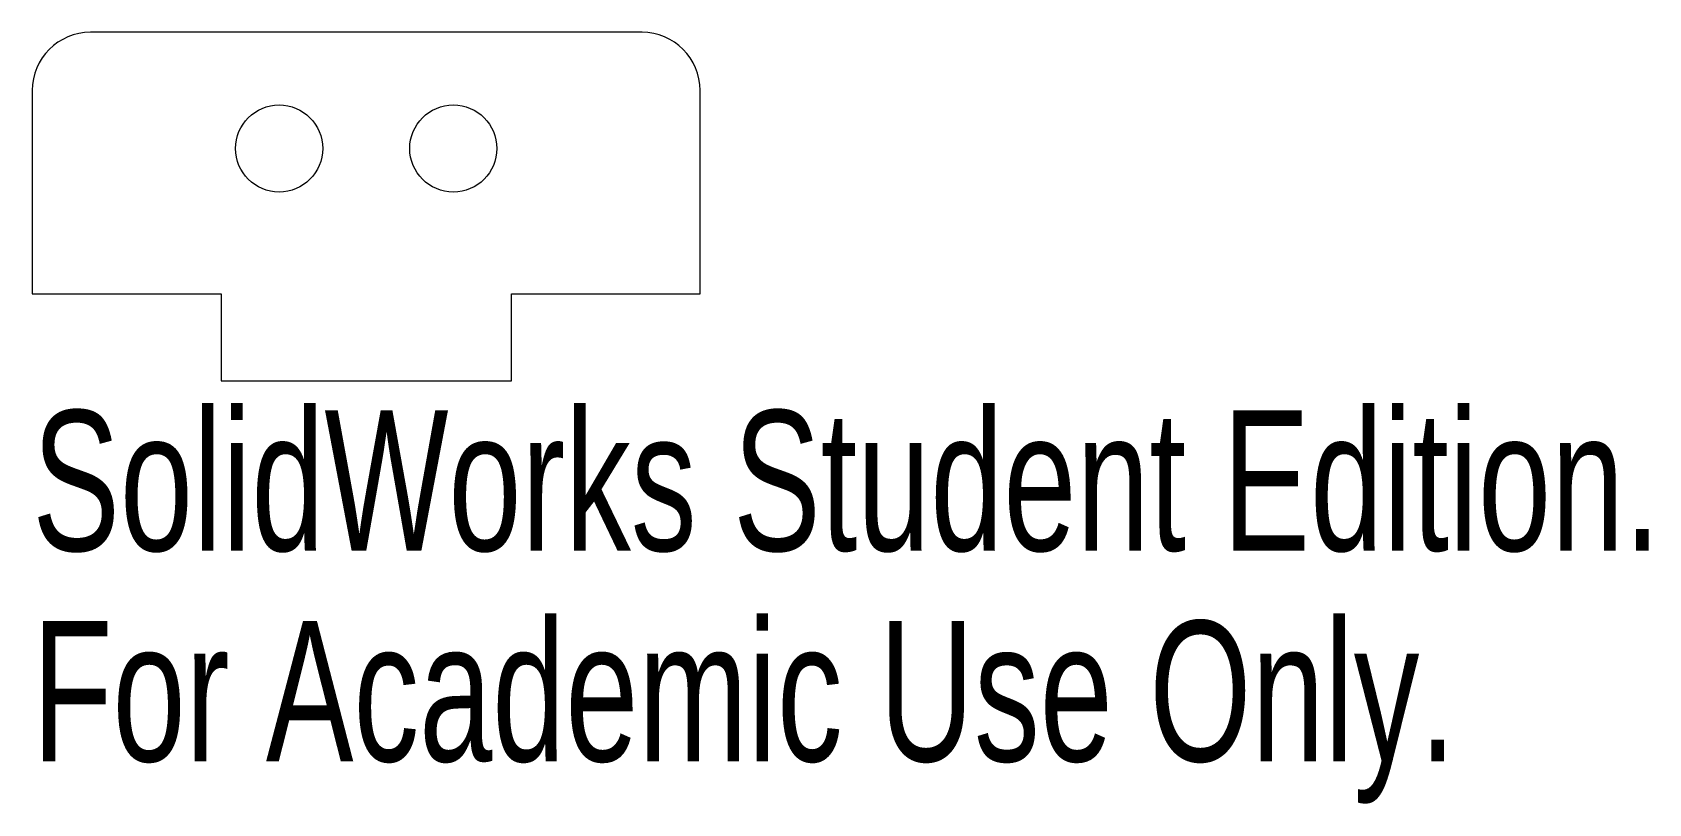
# Model space of a CAD drawing. Header units: millimetres. Extents: x -13.1 to 42.5, y -24.9 to 1.6.
import ezdxf

# ---------------------------------------------------------------- set-up
doc = ezdxf.new("R2010")
doc.units = ezdxf.units.MM
doc.styles.add('SLDTEXTSTYLE0', font='TXT', dxfattribs={"width": 0.7})

msp = doc.modelspace()

# ---------------------------------------------------------------- linework, layer by layer
at = {"color": 7, "linetype": 'Continuous', "lineweight": 15}
for p, q in [((7.87, 1.626), (-11.13, 1.626)), ((-13.13, -0.374), (-13.13, -7.374)), ((9.87, -7.374), (9.87, -0.374)), ((-13.13, -7.374), (-6.63, -7.374)), ((-6.63, -7.374), (-6.63, -10.374)), ((3.37, -7.374), (9.87, -7.374)), ((3.37, -10.374), (3.37, -7.374)), ((-6.63, -10.374), (3.37, -10.374))]:
    msp.add_line(p, q, dxfattribs=at)
for centre in [(-4.63, -2.374), (1.37, -2.374)]:
    msp.add_circle(centre, 1.5, dxfattribs=at)
for centre, start, end in [((-11.13, -0.374), 90, 180), ((7.87, -0.374), 0, 90)]:
    msp.add_arc(centre, 2, start, end, dxfattribs=at)

# ---------------------------------------------------------------- texts
at = {"color": 7, "linetype": 'Continuous', "char_height": 4.83362, "attachment_point": 1, "style": 'SLDTEXTSTYLE0'}
for s, insert in [('SolidWorks Student Edition.', (-13.13, -11.394)), ('For Academic Use Only.', (-13.13, -18.644))]:
    msp.add_mtext(s, dxfattribs=dict(at, insert=insert))

doc.saveas('drawing.dxf')
